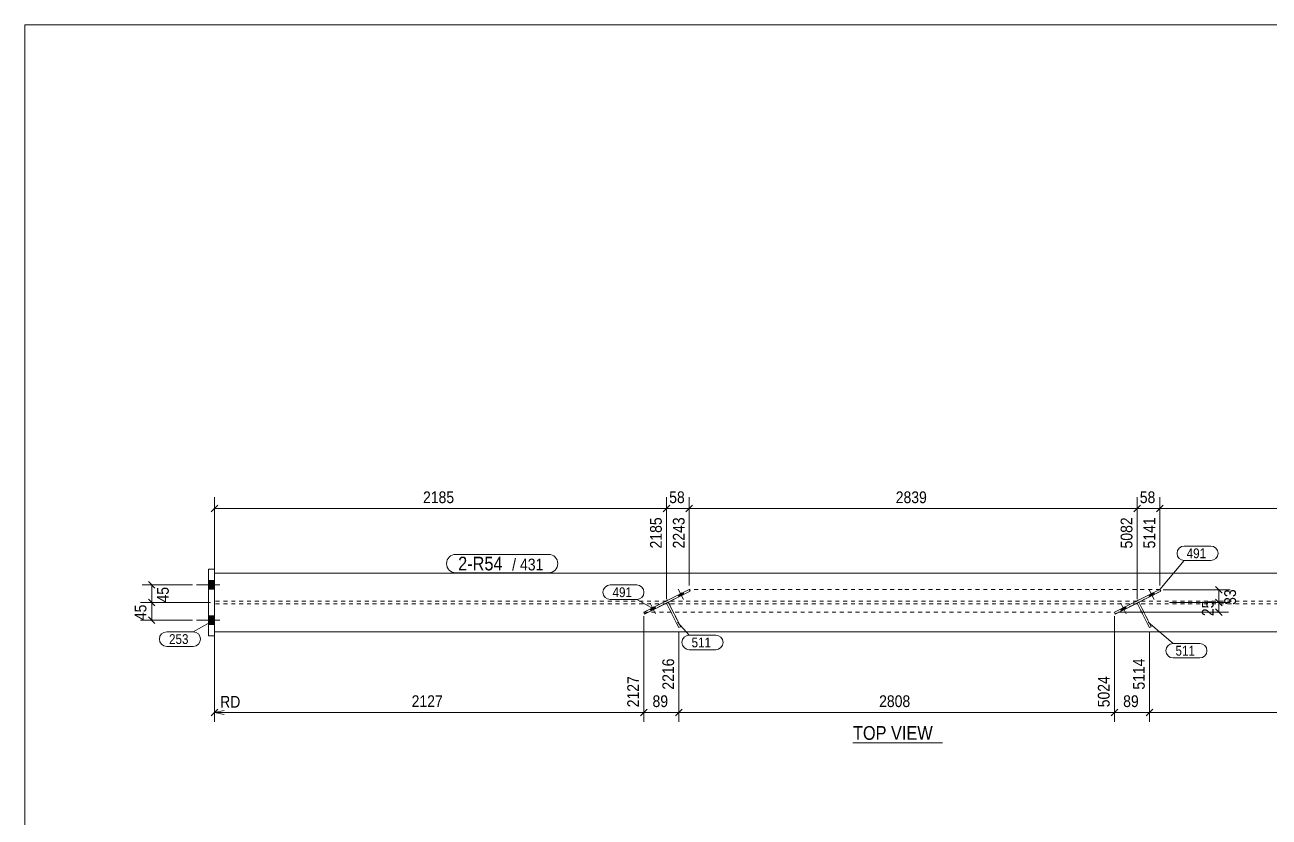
# Model space of a CAD drawing. Header units: millimetres. Extents: x 2 to 579, y 1 to 405.
# Drawn here: x 5 to 322.1, y 203 to 405 of the extents above; entities that cross this region are included whole.
import ezdxf

# ---------------------------------------------------------------- set-up
doc = ezdxf.new("R2010")
doc.units = ezdxf.units.MM
doc.linetypes.add('XKITLINE00', pattern=[0])
doc.linetypes.add('XKITLINE01', pattern=[4, 1, -1, 1, -1])
for name, color, linetype, lineweight in [('Bolt', 3, 'Continuous', 0), ('Dimensions', 7, 'Continuous', 0), ('DrawingSheet', 5, 'Continuous', 0), ('GraphicObject', 6, 'Continuous', 0), ('OtherObjectType', 7, 'Continuous', 0), ('Part', 2, 'Continuous', 0), ('PartMark', 7, 'Continuous', 0)]:
    doc.layers.add(name, color=color, linetype=linetype, lineweight=lineweight)
doc.styles.add('ARIAL', font='ARIAL.TTF')

# ---------------------------------------------------------------- blocks, each defined once
blk = doc.blocks.new('*A13')
at = {"layer": 'Bolt'}
for points in [[(51.82, 263.29), (53.32, 263.29), (53.32, 261.09), (51.82, 261.09)], [(51.82, 263.29), (53.32, 263.29), (53.32, 261.09), (51.82, 261.09)], [(51.82, 263.29), (53.32, 263.29), (53.32, 261.09), (51.82, 261.09)], [(51.82, 254.29), (53.32, 254.29), (53.32, 252.09), (51.82, 252.09)], [(51.82, 254.29), (53.32, 254.29), (53.32, 252.09), (51.82, 252.09)], [(51.82, 254.29), (53.32, 254.29), (53.32, 252.09), (51.82, 252.09)]]:
    blk.add_hatch(color=3, dxfattribs=at).paths.add_polyline_path(points, flags=17)
at = {"layer": 'Bolt', "color": 3, "linetype": 'XKITLINE00', "lineweight": 0}
for p, q in [((51.82, 263.29), (53.32, 263.29)), ((51.82, 263.29), (53.32, 263.29)), ((51.82, 263.29), (53.32, 263.29)), ((48.72, 262.19), (54.72, 262.19)), ((48.72, 262.19), (54.72, 262.19)), ((48.72, 262.19), (54.72, 262.19)), ((51.82, 261.09), (53.32, 261.09)), ((51.82, 261.09), (53.32, 261.09)), ((51.82, 261.09), (53.32, 261.09)), ((51.82, 254.29), (53.32, 254.29)), ((51.82, 254.29), (53.32, 254.29)), ((51.82, 254.29), (53.32, 254.29)), ((48.72, 253.19), (54.72, 253.19)), ((48.72, 253.19), (54.72, 253.19)), ((48.72, 253.19), (54.72, 253.19)), ((51.82, 252.09), (53.32, 252.09)), ((51.82, 252.09), (53.32, 252.09)), ((51.82, 252.09), (53.32, 252.09))]:
    blk.add_line(p, q, dxfattribs=at)
blk = doc.blocks.new('*A14')
at = {"layer": 'Bolt'}
for points in [[(171.7, 259.17), (171.48, 259.62), (172.73, 260.24), (172.95, 259.8)], [(171.7, 259.17), (171.48, 259.62), (172.73, 260.24), (172.95, 259.8)], [(164.55, 255.58), (164.32, 256.03), (165.58, 256.66), (165.8, 256.21)], [(164.55, 255.58), (164.32, 256.03), (165.58, 256.66), (165.8, 256.21)]]:
    blk.add_hatch(color=3, dxfattribs=at).paths.add_polyline_path(points, flags=17)
at = {"layer": 'Bolt', "color": 3, "linetype": 'XKITLINE00', "lineweight": 0}
for p, q in [((172.85, 258.45), (171.5, 261.13)), ((172.85, 258.45), (171.5, 261.13)), ((172.95, 259.8), (172.73, 260.24)), ((172.95, 259.8), (172.73, 260.24)), ((165.69, 254.86), (164.35, 257.54)), ((165.69, 254.86), (164.35, 257.54)), ((171.7, 259.17), (171.48, 259.62)), ((171.7, 259.17), (171.48, 259.62)), ((164.55, 255.58), (164.32, 256.03)), ((164.55, 255.58), (164.32, 256.03)), ((165.8, 256.21), (165.58, 256.66)), ((165.8, 256.21), (165.58, 256.66))]:
    blk.add_line(p, q, dxfattribs=at)
blk = doc.blocks.new('*A15')
at = {"layer": 'Bolt'}
for points in [[(291.64, 259.17), (291.42, 259.62), (292.67, 260.24), (292.89, 259.8)], [(291.64, 259.17), (291.42, 259.62), (292.67, 260.24), (292.89, 259.8)], [(284.49, 255.58), (284.27, 256.03), (285.52, 256.66), (285.74, 256.21)], [(284.49, 255.58), (284.27, 256.03), (285.52, 256.66), (285.74, 256.21)]]:
    blk.add_hatch(color=3, dxfattribs=at).paths.add_polyline_path(points, flags=17)
at = {"layer": 'Bolt', "color": 3, "linetype": 'XKITLINE00', "lineweight": 0}
for p, q in [((292.79, 258.45), (291.44, 261.13)), ((292.79, 258.45), (291.44, 261.13)), ((292.89, 259.8), (292.67, 260.24)), ((292.89, 259.8), (292.67, 260.24)), ((285.64, 254.86), (284.29, 257.54)), ((285.64, 254.86), (284.29, 257.54)), ((291.64, 259.17), (291.42, 259.62)), ((291.64, 259.17), (291.42, 259.62)), ((284.49, 255.58), (284.27, 256.03)), ((284.49, 255.58), (284.27, 256.03)), ((285.74, 256.21), (285.52, 256.66)), ((285.74, 256.21), (285.52, 256.66))]:
    blk.add_line(p, q, dxfattribs=at)
blk = doc.blocks.new('*A16')
at = {"layer": 'Part', "color": 2, "linetype": 'XKITLINE00', "lineweight": 0}
for p, q in [((108.62, 265.19), (53.32, 265.19)), ((228.56, 265.19), (108.72, 265.19)), ((348.5, 265.19), (228.66, 265.19)), ((108.62, 250.19), (53.32, 250.19)), ((228.56, 250.19), (108.72, 250.19)), ((348.5, 250.19), (228.66, 250.19))]:
    blk.add_line(p, q, dxfattribs=at)
at = {"layer": 'Part', "color": 7, "linetype": 'XKITLINE01', "lineweight": 0}
for p, q in [((53.32, 265.19), (53.32, 250.19)), ((108.62, 258.01), (53.32, 258.01)), ((108.62, 257.36), (53.32, 257.36)), ((228.56, 258.01), (108.72, 258.01)), ((228.56, 257.36), (108.72, 257.36)), ((348.5, 258.01), (228.66, 258.01)), ((348.5, 257.36), (228.66, 257.36))]:
    blk.add_line(p, q, dxfattribs=at)
blk = doc.blocks.new('*A18')
at = {"layer": 'Part', "color": 2, "linetype": 'XKITLINE00', "lineweight": 0}
for p, q in [((51.82, 266.19), (51.82, 266.19)), ((51.82, 266.19), (53.32, 266.19)), ((51.82, 266.19), (51.82, 249.19)), ((53.32, 266.19), (53.32, 266.19)), ((53.32, 266.19), (53.32, 249.19)), ((51.82, 249.19), (51.82, 249.19)), ((51.82, 249.19), (53.32, 249.19)), ((53.32, 249.19), (53.32, 249.19))]:
    blk.add_line(p, q, dxfattribs=at)
at = {"layer": 'Part', "color": 7, "linetype": 'XKITLINE01', "lineweight": 0}
for p, q in [((51.82, 266.19), (53.32, 266.19)), ((51.82, 266.19), (51.82, 266.19)), ((51.82, 249.19), (53.32, 249.19))]:
    blk.add_line(p, q, dxfattribs=at)
blk = doc.blocks.new('*A19')
at = {"layer": 'Part', "color": 2, "linetype": 'XKITLINE00', "lineweight": 0}
for p, q in [((174.34, 261.05), (162.72, 255.22)), ((174.56, 260.6), (162.94, 254.77)), ((174.34, 261.05), (174.34, 261.05)), ((174.34, 261.05), (174.56, 260.6)), ((174.56, 260.6), (174.56, 260.6)), ((162.72, 255.22), (162.72, 255.22)), ((162.94, 254.77), (162.72, 255.22)), ((162.94, 254.77), (162.94, 254.78))]:
    blk.add_line(p, q, dxfattribs=at)
at = {"layer": 'Part', "color": 7, "linetype": 'XKITLINE01', "lineweight": 0}
for p, q in [((174.34, 261.05), (162.72, 255.22)), ((174.56, 260.6), (162.94, 254.78)), ((174.56, 260.6), (174.34, 261.05)), ((162.72, 255.22), (162.94, 254.78))]:
    blk.add_line(p, q, dxfattribs=at)
blk = doc.blocks.new('*A20')
at = {"layer": 'Part', "color": 2, "linetype": 'XKITLINE00', "lineweight": 0}
for p, q in [((294.28, 261.05), (282.66, 255.22)), ((294.5, 260.6), (282.88, 254.77)), ((294.28, 261.05), (294.28, 261.05)), ((294.28, 261.05), (294.5, 260.6)), ((294.5, 260.6), (294.5, 260.6)), ((282.66, 255.22), (282.66, 255.22)), ((282.88, 254.77), (282.66, 255.22)), ((282.88, 254.77), (282.88, 254.78))]:
    blk.add_line(p, q, dxfattribs=at)
at = {"layer": 'Part', "color": 7, "linetype": 'XKITLINE01', "lineweight": 0}
for p, q in [((294.28, 261.05), (282.66, 255.22)), ((294.5, 260.6), (282.88, 254.78)), ((294.5, 260.6), (294.28, 261.05)), ((282.66, 255.22), (282.88, 254.78))]:
    blk.add_line(p, q, dxfattribs=at)
blk = doc.blocks.new('*A21')
at = {"layer": 'Part', "color": 7, "linetype": 'XKITLINE01', "lineweight": 0}
for p, q in [((288.47, 257.58), (288.92, 257.8)), ((288.47, 257.58), (288.92, 257.8)), ((291.61, 251.32), (288.47, 257.58)), ((288.47, 257.58), (288.47, 257.58)), ((292.06, 251.54), (288.92, 257.8)), ((288.92, 257.8), (288.92, 257.8)), ((291.61, 251.32), (292.06, 251.54))]:
    blk.add_line(p, q, dxfattribs=at)
at = {"layer": 'Part', "color": 2, "linetype": 'XKITLINE00', "lineweight": 0}
for p, q in [((291.55, 251.44), (288.47, 257.58)), ((288.92, 257.8), (292, 251.66))]:
    blk.add_line(p, q, dxfattribs=at)
blk = doc.blocks.new('*A22')
at = {"layer": 'Part', "color": 7, "linetype": 'XKITLINE01', "lineweight": 0}
for p, q in [((168.53, 257.58), (168.97, 257.8)), ((168.53, 257.58), (168.97, 257.8)), ((171.66, 251.32), (168.53, 257.58)), ((168.53, 257.58), (168.53, 257.58)), ((172.11, 251.54), (168.97, 257.8)), ((168.97, 257.8), (168.97, 257.8)), ((171.66, 251.32), (172.11, 251.54))]:
    blk.add_line(p, q, dxfattribs=at)
at = {"layer": 'Part', "color": 2, "linetype": 'XKITLINE00', "lineweight": 0}
for p, q in [((171.61, 251.44), (168.53, 257.58)), ((168.97, 257.8), (172.05, 251.66))]:
    blk.add_line(p, q, dxfattribs=at)
blk = doc.blocks.new('*A23')
at = {"layer": 'GraphicObject', "color": 1, "linetype": 'XKITLINE01', "lineweight": 0}
for p, q in [((228.56, 261.05), (174.34, 261.05)), ((294.28, 261.05), (228.66, 261.05))]:
    blk.add_line(p, q, dxfattribs=at)
blk = doc.blocks.new('*A24')
at = {"layer": 'GraphicObject', "color": 1, "linetype": 'XKITLINE01', "lineweight": 0}
for p, q in [((162.72, 255.22), (228.56, 255.22)), ((228.66, 255.22), (282.66, 255.22))]:
    blk.add_line(p, q, dxfattribs=at)
blk = doc.blocks.new('*A25')
at = {"layer": 'DrawingSheet', "color": 5, "linetype": 'XKITLINE00', "lineweight": 0}
for p, q in [((579, 405), (5, 405)), ((5, 405), (5, 5))]:
    blk.add_line(p, q, dxfattribs=at)
blk = doc.blocks.new('*A57')
at = {"layer": 'Dimensions', "color": 7, "linetype": 'XKITLINE00', "lineweight": 0}
for p, q in [((296.76, 257.69), (311.72, 257.69)), ((308.47, 258.54), (310.16, 256.84)), ((309.32, 255.22), (309.32, 257.69)), ((283.66, 255.22), (311.72, 255.22)), ((308.47, 256.07), (310.16, 254.37))]:
    blk.add_line(p, q, dxfattribs=at)
at = {"layer": 'Dimensions', "color": 3}
for p in [(309.32, 257.69), (309.32, 255.22)]:
    blk.add_point(p, dxfattribs=at)
at = {"layer": 'Dimensions', "color": 3, "style": 'ARIAL', "width": 0.85}
blk.add_text('25', height=3, rotation=90.0002, dxfattribs=at).set_placement((307.97, 254.23))
blk = doc.blocks.new('*A58')
at = {"layer": 'Dimensions', "color": 7, "linetype": 'XKITLINE00', "lineweight": 0}
for p, q in [((295.11, 260.97), (312.17, 260.97)), ((308.47, 261.81), (310.16, 260.12)), ((309.32, 257.69), (309.32, 260.97)), ((296.76, 257.69), (312.17, 257.69)), ((308.47, 258.54), (310.16, 256.84))]:
    blk.add_line(p, q, dxfattribs=at)
at = {"layer": 'Dimensions', "color": 3}
for p in [(309.32, 260.97), (309.32, 257.69)]:
    blk.add_point(p, dxfattribs=at)
at = {"layer": 'Dimensions', "color": 3, "style": 'ARIAL', "width": 0.85}
blk.add_text('33', height=3, rotation=90.0002, dxfattribs=at).set_placement((313.67, 257.1))
blk = doc.blocks.new('*A59')
at = {"layer": 'Dimensions', "color": 7, "linetype": 'XKITLINE00', "lineweight": 0}
for p, q in [((54.16, 282.54), (52.47, 280.84)), ((53.32, 266.19), (53.32, 284.54)), ((169.37, 282.54), (167.68, 280.84)), ((168.53, 258.58), (168.53, 284.54)), ((53.32, 281.69), (168.53, 281.69))]:
    blk.add_line(p, q, dxfattribs=at)
at = {"layer": 'Dimensions', "color": 3}
for p in [(53.32, 281.69), (168.53, 281.69)]:
    blk.add_point(p, dxfattribs=at)
at = {"layer": 'Dimensions', "color": 3, "style": 'ARIAL', "width": 0.85}
blk.add_text('2185', height=3, dxfattribs=at).set_placement((106.47, 283.04))
blk.add_text('2185', height=3, rotation=90.0002, dxfattribs=at).set_placement((167.33, 271.49))
blk = doc.blocks.new('*A60')
at = {"layer": 'Dimensions', "color": 7, "linetype": 'XKITLINE00', "lineweight": 0}
for p, q in [((169.37, 282.54), (167.68, 280.84)), ((168.53, 258.58), (168.53, 284.54)), ((175.18, 282.54), (173.49, 280.84)), ((174.34, 262.05), (174.34, 284.54)), ((168.53, 281.69), (174.34, 281.69))]:
    blk.add_line(p, q, dxfattribs=at)
at = {"layer": 'Dimensions', "color": 3}
for p in [(168.53, 281.69), (174.34, 281.69)]:
    blk.add_point(p, dxfattribs=at)
at = {"layer": 'Dimensions', "color": 3, "style": 'ARIAL', "width": 0.85}
blk.add_text('58', height=3, dxfattribs=at).set_placement((169.21, 283.04))
blk.add_text('2243', height=3, rotation=90.0002, dxfattribs=at).set_placement((173.14, 271.49))
blk = doc.blocks.new('*A61')
at = {"layer": 'Dimensions', "color": 7, "linetype": 'XKITLINE00', "lineweight": 0}
for p, q in [((175.18, 282.54), (173.49, 280.84)), ((174.34, 262.05), (174.34, 284.54)), ((289.32, 282.54), (287.62, 280.84)), ((288.47, 258.58), (288.47, 284.54)), ((174.34, 281.69), (288.47, 281.69))]:
    blk.add_line(p, q, dxfattribs=at)
at = {"layer": 'Dimensions', "color": 3}
for p in [(174.34, 281.69), (288.47, 281.69)]:
    blk.add_point(p, dxfattribs=at)
at = {"layer": 'Dimensions', "color": 3, "style": 'ARIAL', "width": 0.85}
blk.add_text('2839', height=3, dxfattribs=at).set_placement((226.95, 283.04))
blk.add_text('5082', height=3, rotation=90.0002, dxfattribs=at).set_placement((287.27, 271.49))
blk = doc.blocks.new('*A62')
at = {"layer": 'Dimensions', "color": 7, "linetype": 'XKITLINE00', "lineweight": 0}
for p, q in [((289.32, 282.54), (287.62, 280.84)), ((288.47, 258.58), (288.47, 284.54)), ((295.13, 282.54), (293.43, 280.84)), ((294.28, 262.05), (294.28, 284.54)), ((288.47, 281.69), (294.28, 281.69))]:
    blk.add_line(p, q, dxfattribs=at)
at = {"layer": 'Dimensions', "color": 3}
for p in [(288.47, 281.69), (294.28, 281.69)]:
    blk.add_point(p, dxfattribs=at)
at = {"layer": 'Dimensions', "color": 3, "style": 'ARIAL', "width": 0.85}
blk.add_text('58', height=3, dxfattribs=at).set_placement((289.15, 283.04))
blk.add_text('5141', height=3, rotation=90.0002, dxfattribs=at).set_placement((293.08, 271.49))
blk = doc.blocks.new('*A63')
at = {"layer": 'Dimensions', "color": 7, "linetype": 'XKITLINE00', "lineweight": 0}
for p, q in [((295.13, 282.54), (293.43, 280.84)), ((294.28, 262.05), (294.28, 284.54)), ((404.75, 282.54), (403.06, 280.84)), ((403.9, 266.19), (403.9, 284.54)), ((294.28, 281.69), (403.9, 281.69))]:
    blk.add_line(p, q, dxfattribs=at)
at = {"layer": 'Dimensions', "color": 3}
for p in [(294.28, 281.69), (403.9, 281.69)]:
    blk.add_point(p, dxfattribs=at)
at = {"layer": 'Dimensions', "color": 3, "style": 'ARIAL', "width": 0.85}
blk.add_text('2282', height=3, dxfattribs=at).set_placement((344.64, 283.04))
blk.add_text('7423', height=3, rotation=90.0002, dxfattribs=at).set_placement((402.7, 271.49))
blk = doc.blocks.new('*A64')
at = {"layer": 'Dimensions', "color": 7, "linetype": 'XKITLINE00', "lineweight": 0}
for p, q in [((162.72, 254.22), (162.72, 227.29)), ((53.32, 249.19), (53.32, 227.29)), ((53.32, 249.19), (53.32, 227.29)), ((54.16, 230.54), (52.47, 228.84)), ((55.82, 230.19), (53.32, 229.69)), ((53.32, 229.69), (162.72, 229.69)), ((55.82, 229.19), (53.32, 229.69)), ((60.54, 229.69), (53.32, 229.69)), ((163.56, 230.54), (161.87, 228.84))]:
    blk.add_line(p, q, dxfattribs=at)
at = {"layer": 'Dimensions', "color": 3}
for p in [(53.32, 229.69), (162.72, 229.69)]:
    blk.add_point(p, dxfattribs=at)
at = {"layer": 'Dimensions', "color": 7}
blk.add_point((53.32, 229.69), dxfattribs=at)
at = {"layer": 'Dimensions', "color": 3, "style": 'ARIAL', "width": 0.85}
blk.add_text('2127', height=3, rotation=90.0002, dxfattribs=at).set_placement((161.52, 230.99))
for s, p in [('RD', (54.76, 230.89)), ('2127', (103.57, 231.04))]:
    blk.add_text(s, height=3, dxfattribs=at).set_placement(p)
blk = doc.blocks.new('*A65')
at = {"layer": 'Dimensions', "color": 7, "linetype": 'XKITLINE00', "lineweight": 0}
for p, q in [((162.72, 254.22), (162.72, 227.29)), ((171.66, 250.32), (171.66, 227.29)), ((163.56, 230.54), (161.87, 228.84)), ((162.72, 229.69), (171.66, 229.69)), ((172.51, 230.54), (170.82, 228.84))]:
    blk.add_line(p, q, dxfattribs=at)
at = {"layer": 'Dimensions', "color": 3}
for p in [(162.72, 229.69), (171.66, 229.69)]:
    blk.add_point(p, dxfattribs=at)
at = {"layer": 'Dimensions', "color": 3, "style": 'ARIAL', "width": 0.85}
blk.add_text('2216', height=3, rotation=90.0002, dxfattribs=at).set_placement((170.46, 235.49))
blk.add_text('89', height=3, dxfattribs=at).set_placement((164.96, 231.04))
blk = doc.blocks.new('*A66')
at = {"layer": 'Dimensions', "color": 7, "linetype": 'XKITLINE00', "lineweight": 0}
for p, q in [((282.66, 254.22), (282.66, 227.29)), ((171.66, 250.32), (171.66, 227.29)), ((172.51, 230.54), (170.82, 228.84)), ((171.66, 229.69), (282.66, 229.69)), ((283.51, 230.54), (281.81, 228.84))]:
    blk.add_line(p, q, dxfattribs=at)
at = {"layer": 'Dimensions', "color": 3}
for p in [(171.66, 229.69), (282.66, 229.69)]:
    blk.add_point(p, dxfattribs=at)
at = {"layer": 'Dimensions', "color": 3, "style": 'ARIAL', "width": 0.85}
blk.add_text('5024', height=3, rotation=90.0002, dxfattribs=at).set_placement((281.46, 230.99))
blk.add_text('2808', height=3, dxfattribs=at).set_placement((222.71, 231.04))
blk = doc.blocks.new('*A67')
at = {"layer": 'Dimensions', "color": 7, "linetype": 'XKITLINE00', "lineweight": 0}
for p, q in [((282.66, 254.22), (282.66, 227.29)), ((291.61, 250.32), (291.61, 227.29)), ((283.51, 230.54), (281.81, 228.84)), ((282.66, 229.69), (291.61, 229.69)), ((292.46, 230.54), (290.76, 228.84))]:
    blk.add_line(p, q, dxfattribs=at)
at = {"layer": 'Dimensions', "color": 3}
for p in [(282.66, 229.69), (291.61, 229.69)]:
    blk.add_point(p, dxfattribs=at)
at = {"layer": 'Dimensions', "color": 3, "style": 'ARIAL', "width": 0.85}
blk.add_text('5114', height=3, rotation=90.0002, dxfattribs=at).set_placement((290.41, 235.49))
blk.add_text('89', height=3, dxfattribs=at).set_placement((284.91, 231.04))
blk = doc.blocks.new('*A68')
at = {"layer": 'Dimensions', "color": 7, "linetype": 'XKITLINE00', "lineweight": 0}
for p, q in [((291.61, 250.32), (291.61, 227.29)), ((403.9, 249.19), (403.9, 227.29)), ((292.46, 230.54), (290.76, 228.84)), ((291.61, 229.69), (403.9, 229.69)), ((404.75, 230.54), (403.06, 228.84))]:
    blk.add_line(p, q, dxfattribs=at)
at = {"layer": 'Dimensions', "color": 3}
for p in [(291.61, 229.69), (403.9, 229.69)]:
    blk.add_point(p, dxfattribs=at)
at = {"layer": 'Dimensions', "color": 3, "style": 'ARIAL', "width": 0.85}
blk.add_text('7423', height=3, rotation=90.0002, dxfattribs=at).set_placement((402.7, 230.99))
blk.add_text('2309', height=3, dxfattribs=at).set_placement((343.31, 231.04))
blk = doc.blocks.new('*A69')
at = {"layer": 'Dimensions', "color": 7, "linetype": 'XKITLINE00', "lineweight": 0}
for p, q in [((52.32, 257.69), (34.47, 257.69)), ((36.47, 258.54), (38.16, 256.84)), ((37.32, 253.19), (37.32, 257.69)), ((36.47, 254.04), (38.16, 252.34)), ((47.72, 253.19), (34.47, 253.19))]:
    blk.add_line(p, q, dxfattribs=at)
at = {"layer": 'Dimensions', "color": 3}
for p in [(37.32, 257.69), (37.32, 253.19)]:
    blk.add_point(p, dxfattribs=at)
at = {"layer": 'Dimensions', "color": 3, "style": 'ARIAL', "width": 0.85}
blk.add_text('45', height=3, rotation=90.0002, dxfattribs=at).set_placement((35.97, 253.21))
blk = doc.blocks.new('*A70')
at = {"layer": 'Dimensions', "color": 7, "linetype": 'XKITLINE00', "lineweight": 0}
for p, q in [((47.72, 262.19), (34.92, 262.19)), ((36.47, 263.04), (38.16, 261.34)), ((37.32, 257.69), (37.32, 262.19)), ((52.32, 257.69), (34.92, 257.69)), ((36.47, 258.54), (38.16, 256.84))]:
    blk.add_line(p, q, dxfattribs=at)
at = {"layer": 'Dimensions', "color": 3}
for p in [(37.32, 262.19), (37.32, 257.69)]:
    blk.add_point(p, dxfattribs=at)
at = {"layer": 'Dimensions', "color": 3, "style": 'ARIAL', "width": 0.85}
blk.add_text('45', height=3, rotation=90.0002, dxfattribs=at).set_placement((41.67, 257.71))
blk = doc.blocks.new('*A73')
at = {"layer": 'PartMark', "color": 7, "linetype": 'XKITLINE00', "lineweight": 0}
for p, q in [((171.32, 252.72), (174.32, 249.37)), ((174.32, 249.37), (181.09, 249.37)), ((174.32, 245.67), (181.09, 245.67))]:
    blk.add_line(p, q, dxfattribs=at)
for centre, start, end in [((174.32, 247.52), 90, 270), ((181.09, 247.52), 270, 90)]:
    blk.add_arc(centre, 1.85, start, end, dxfattribs=at)
at = {"layer": 'PartMark', "color": 3, "style": 'ARIAL', "width": 0.85}
blk.add_text('511', height=2.5, dxfattribs=at).set_placement((174.92, 246.27))
blk = doc.blocks.new('*A74')
at = {"layer": 'PartMark', "color": 7, "linetype": 'XKITLINE00', "lineweight": 0}
for p, q in [((291.27, 252.72), (297.65, 247.26)), ((297.65, 247.26), (304.41, 247.26)), ((297.65, 243.56), (304.41, 243.56))]:
    blk.add_line(p, q, dxfattribs=at)
for centre, start, end in [((297.65, 245.41), 90, 270), ((304.41, 245.41), 270, 90)]:
    blk.add_arc(centre, 1.85, start, end, dxfattribs=at)
at = {"layer": 'PartMark', "color": 3, "style": 'ARIAL', "width": 0.85}
blk.add_text('511', height=2.5, dxfattribs=at).set_placement((298.25, 244.16))
blk = doc.blocks.new('*A75')
at = {"layer": 'PartMark', "color": 7, "linetype": 'XKITLINE00', "lineweight": 0}
for p, q in [((300.49, 272.1), (307.25, 272.1)), ((294.28, 261.05), (300.49, 268.4)), ((300.49, 268.4), (307.25, 268.4))]:
    blk.add_line(p, q, dxfattribs=at)
for centre, start, end in [((300.49, 270.25), 90, 270), ((307.25, 270.25), 270, 90)]:
    blk.add_arc(centre, 1.85, start, end, dxfattribs=at)
at = {"layer": 'PartMark', "color": 3, "style": 'ARIAL', "width": 0.85}
blk.add_text('491', height=2.5, dxfattribs=at).set_placement((301.09, 269))
blk = doc.blocks.new('*A76')
at = {"layer": 'PartMark', "color": 7, "linetype": 'XKITLINE00', "lineweight": 0}
for p, q in [((154.17, 262.18), (160.93, 262.18)), ((154.17, 258.48), (160.93, 258.48)), ((165.17, 256.09), (160.93, 258.48))]:
    blk.add_line(p, q, dxfattribs=at)
for centre, start, end in [((154.17, 260.33), 90, 270), ((160.93, 260.33), 270, 90)]:
    blk.add_arc(centre, 1.85, start, end, dxfattribs=at)
at = {"layer": 'PartMark', "color": 3, "style": 'ARIAL', "width": 0.85}
blk.add_text('491', height=2.5, dxfattribs=at).set_placement((154.77, 259.08))
blk = doc.blocks.new('*A77')
at = {"layer": 'PartMark', "color": 7, "linetype": 'XKITLINE00', "lineweight": 0}
for p, q in [((52.14, 252.62), (47.9, 250.23)), ((41.14, 250.23), (47.9, 250.23)), ((41.14, 246.53), (47.9, 246.53))]:
    blk.add_line(p, q, dxfattribs=at)
for centre, start, end in [((41.14, 248.38), 90, 270), ((47.9, 248.38), 270, 90)]:
    blk.add_arc(centre, 1.85, start, end, dxfattribs=at)
at = {"layer": 'PartMark', "color": 3, "style": 'ARIAL', "width": 0.85}
blk.add_text('253', height=2.5, dxfattribs=at).set_placement((41.74, 247.13))
blk = doc.blocks.new('*A79')
at = {"layer": 'PartMark', "color": 7, "linetype": 'XKITLINE00', "lineweight": 0}
for p, q in [((114.82, 269.99), (138.47, 269.99)), ((114.82, 265.29), (138.47, 265.29))]:
    blk.add_line(p, q, dxfattribs=at)
for centre, start, end in [((114.82, 267.64), 90, 270), ((138.47, 267.64), 270, 90)]:
    blk.add_arc(centre, 2.35, start, end, dxfattribs=at)
at = {"layer": 'PartMark', "color": 1, "style": 'ARIAL', "width": 0.85}
blk.add_text('2-R54', height=3.5, dxfattribs=at).set_placement((115.42, 265.89))
at = {"layer": 'PartMark', "color": 3, "style": 'ARIAL', "width": 0.85}
for s, p in [('/', (129.18, 265.89)), ('431', (131.19, 265.89))]:
    blk.add_text(s, height=3, dxfattribs=at).set_placement(p)
blk = doc.blocks.new('*A80')
at = {"layer": 'OtherObjectType', "color": 7, "linetype": 'XKITLINE00', "lineweight": 0}
blk.add_line((216.05, 221.94), (238.87, 221.94), dxfattribs=at)
at = {"layer": 'OtherObjectType', "color": 7, "style": 'ARIAL', "width": 0.85}
blk.add_text('TOP VIEW', height=3.5, dxfattribs=at).set_placement((216.05, 222.69))

msp = doc.modelspace()

# ---------------------------------------------------------------- block references
at = {"lineweight": 0}
for name in ['*A25', '*A59', '*A60', '*A61', '*A62', '*A63', '*A79', '*A75', '*A13', '*A18', '*A70', '*A76', '*A19', '*A14', '*A23', '*A20', '*A15', '*A58', '*A69', '*A22', '*A57', '*A21', '*A64', '*A65', '*A24', '*A66', '*A67', '*A77', '*A73', '*A74', '*A68', '*A80']:
    msp.add_blockref(name, (0, 0), dxfattribs=at)
at = {"layer": 'Part', "lineweight": 0}
msp.add_blockref('*A16', (0, 0), dxfattribs=at)

doc.saveas('drawing.dxf')
